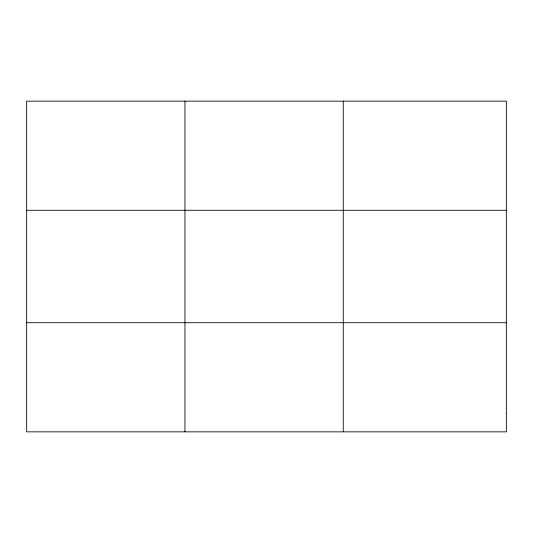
<?xml version="1.0" encoding="UTF-8"?>
<svg xmlns="http://www.w3.org/2000/svg" width="533" height="533" viewBox="0 0 533 533"><rect width="100%" height="100%" fill="white"/><g stroke="black" fill="none" stroke-linecap="round" stroke-linejoin="round"><path stroke-width="0.8" d="M184.951 101.15L184.951 431.85M343.252 101.15L343.252 431.85M26.65 210.282L506.35 210.282M26.65 322.718L506.35 322.718M506.35 413.661L506.35 431.85L26.65 431.85L26.65 101.15L506.35 101.15L506.35 413.661"/></g></svg>
